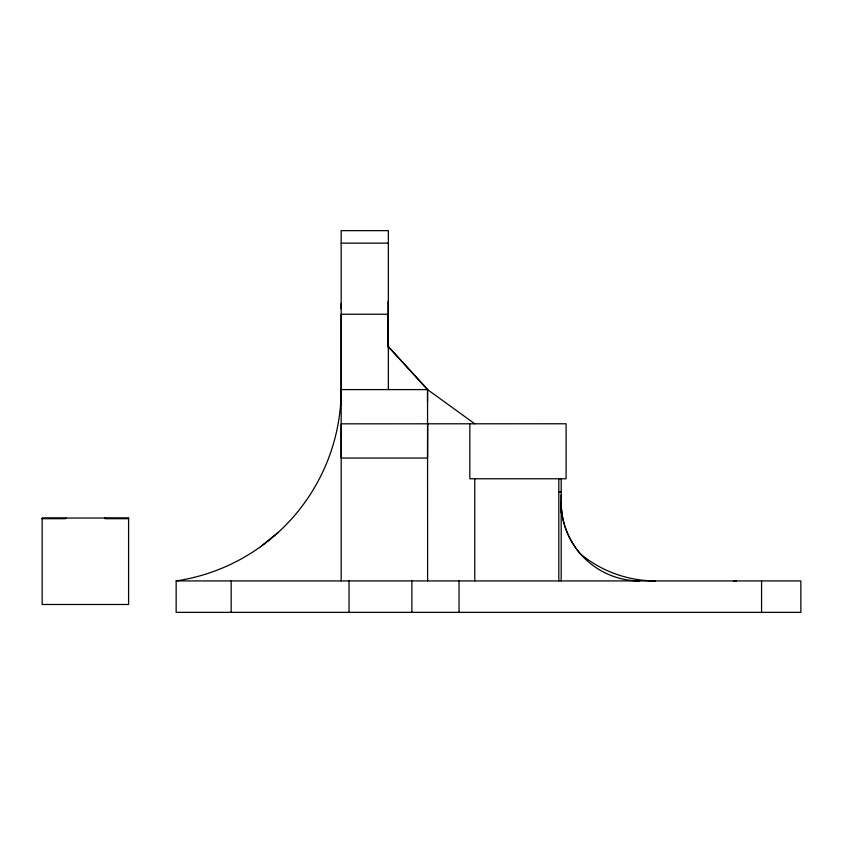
<?xml version="1.0" encoding="UTF-8"?>
<svg xmlns="http://www.w3.org/2000/svg" width="843" height="843" viewBox="0 0 843 843"><rect width="100%" height="100%" fill="white"/><g stroke="black" fill="none" stroke-linecap="round" stroke-linejoin="round"><path stroke-width="1.26" d="M341.173 308.812L341.173 303.385M388.349 389.592L388.349 314.239L341.173 314.249L341.173 458.055L427.538 458.055L427.696 423.829M561.185 495.073L561.185 502.354A78.578 78.578 0 0 0 639.763 580.922M260.434 546.812L278.243 532.376M733.515 580.922L736.434 580.922M341.173 243.132L388.349 243.132M558.804 491.817L561.185 491.817M42.15 518.424L65.722 518.424M105.017 518.424L128.589 518.424M42.15 518.645L65.722 518.645L65.722 517.665M128.589 518.645L105.017 518.645L105.017 517.665M176.155 580.922L800.85 580.922L800.85 612.355L176.155 612.355L176.155 580.922A193.426 193.426 0 0 0 341.173 389.592L427.664 389.592L388.36 346.652L388.349 301.067L388.36 346.652L427.538 389.592L474.757 423.776M560.995 503.608L561.712 512.618M561.016 503.661L561.038 512.829M427.612 580.922L427.549 389.592L427.538 401.458M761.566 580.922L761.566 612.355M561.185 478.708L561.185 580.922M558.804 478.771L558.804 580.922M474.757 478.708L474.757 580.922M469.836 423.776L469.836 478.771L566.106 478.771L566.106 423.776L341.173 423.829L341.173 580.922M459.035 580.922L459.035 612.355M411.89 580.922L411.89 612.355M388.37 348.075L388.349 230.645L341.173 230.645L341.173 401.458M349.034 580.922L349.034 612.355M231.161 580.922L231.161 612.355M655.485 580.922A117.862 117.862 0 0 1 578.741 552.523M582.397 556.053A78.757 78.757 0 0 1 561.059 502.323M128.589 518.045L42.15 518.045L42.15 604.484L128.589 604.484L128.589 518.045"/></g></svg>
